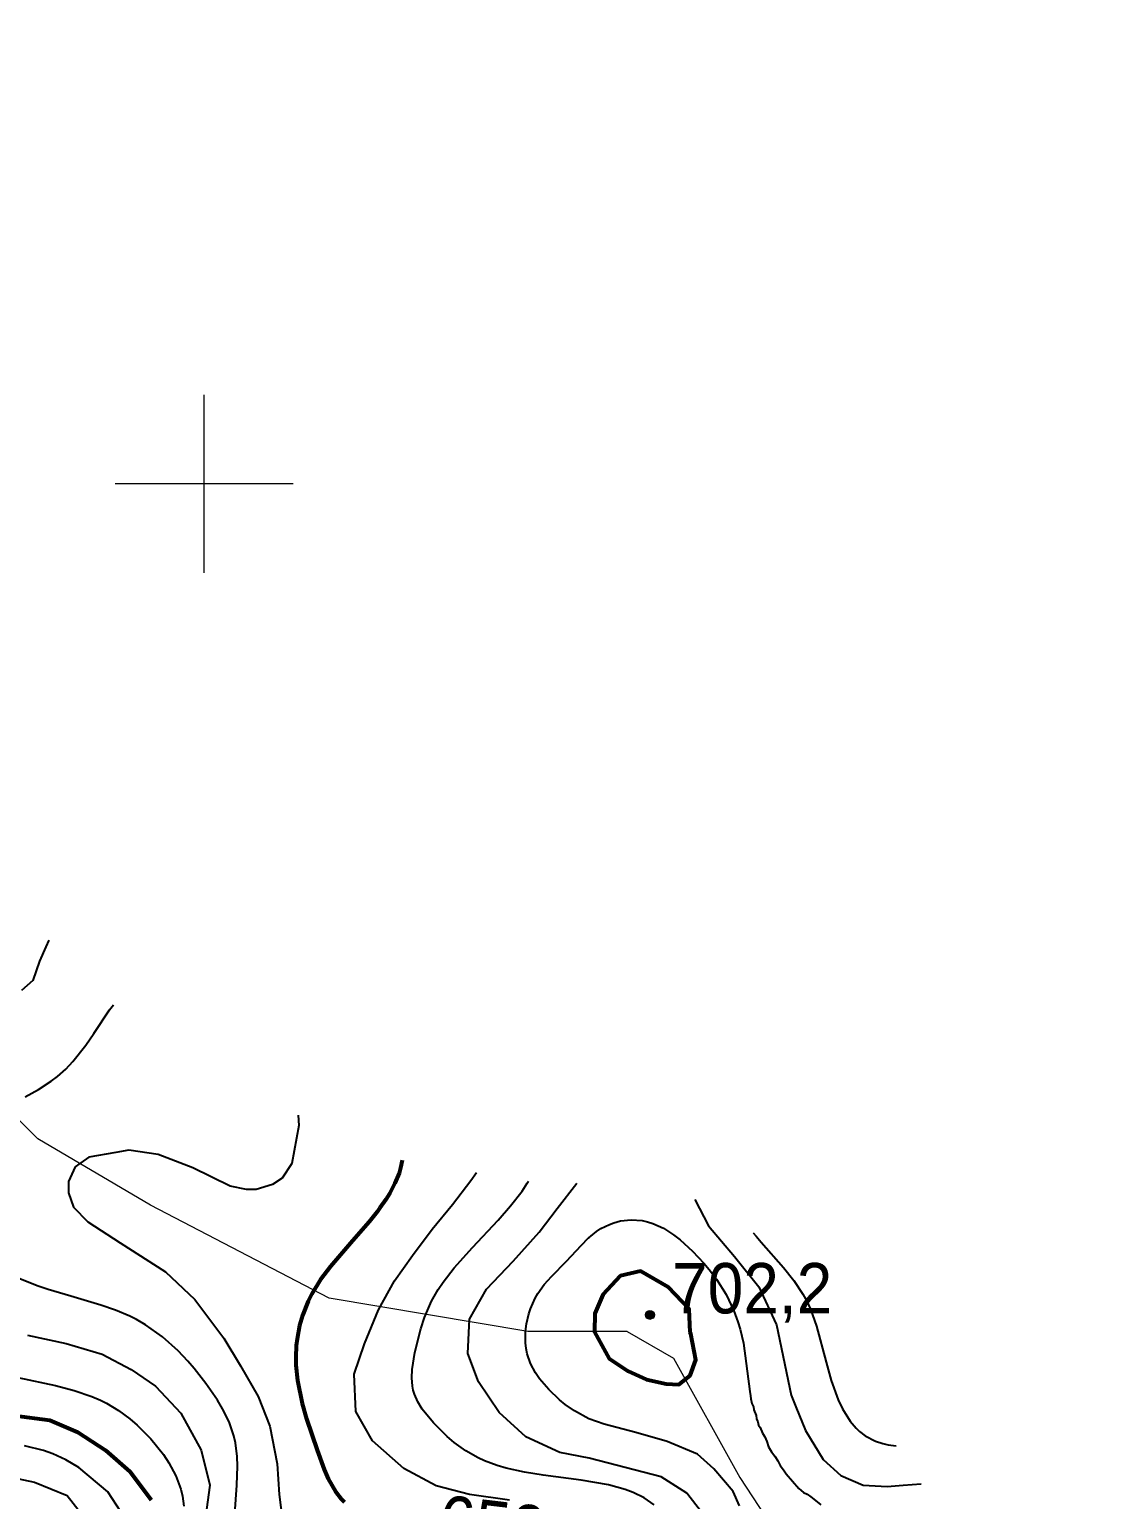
# Model space of a CAD drawing. Header units: metres. Extents: x 545098 to 555652, y 1854398 to 1862642.
# Drawn here: x 550941.1 to 551303.8, y 1859657.3 to 1860153.3 of the extents above; entities that cross this region are included whole.
import ezdxf
from ezdxf.enums import TextEntityAlignment as Align

# ---------------------------------------------------------------- set-up
doc = ezdxf.new("R2010")
doc.units = ezdxf.units.M
doc.header["$LTSCALE"] = 6.8
for name, color, linetype, lineweight in [('1', 7, 'Continuous', 25), ('2', 7, 'Continuous', 53), ('5', 7, 'Continuous', 13), ('52', 7, 'Continuous', 13), ('60', 7, 'Continuous', 13)]:
    doc.layers.add(name, color=color, linetype=linetype, lineweight=lineweight)
doc.layers.add('4', color=7, linetype='Continuous')

msp = doc.modelspace()

# ---------------------------------------------------------------- hatches: boundary and pattern name
at = {"layer": '5'}
msp.add_hatch(color=256, dxfattribs=at).paths.add_polyline_path([(551151.92, 1859719.63, 1), (551148.92, 1859719.63, 1)])

# ---------------------------------------------------------------- linework, layer by layer
at = {"layer": '1'}
for points in [[(550947.64, 1859846.1), (550946.64, 1859843.86), (550944.46, 1859838.95), (550942.27, 1859832.4), (550938.45, 1859829.12)], [(550939.66, 1859793.17), (550944.18, 1859795.68), (550948.46, 1859798.47), (550950.5, 1859800.02), (550953.41, 1859802.59), (550955.74, 1859805.07), (550960.05, 1859810.59), (550962.75, 1859814.54), (550968.07, 1859822.52), (550969.39, 1859824.29)], [(551031.72, 1859787.06), (551031.98, 1859783.58), (551029.57, 1859770.69), (551026.3, 1859765.78), (551023.03, 1859763.59), (551017.57, 1859761.96), (551014.3, 1859761.96), (551008.84, 1859763.05), (550996.23, 1859769.29), (550984.47, 1859773.73), (550974.57, 1859775.19), (550970.21, 1859774.42), (550961.08, 1859772.8), (550956.46, 1859769.6), (550954.28, 1859764.69), (550954.28, 1859760.86), (550955.92, 1859755.95), (550960.83, 1859751.04), (550971.74, 1859743.94), (550987.02, 1859734.11), (550996.84, 1859724.83), (551006.65, 1859711.81), (551012.27, 1859702.45), (551018.24, 1859692.07), (551022.23, 1859682.08), (551024.64, 1859669.35), (551025.35, 1859659.07), (551026.96, 1859646.77)], [(551103.04, 1859657.1), (551089.55, 1859659.09), (551078.3, 1859661.99), (551067.44, 1859667.83), (551056.8, 1859677.11), (551051.22, 1859687), (551050.64, 1859699.64), (551054.09, 1859709.89), (551058.89, 1859721.37), (551064.22, 1859731.1), (551070.34, 1859739.64), (551076.94, 1859748.57), (551083.83, 1859756.88), (551090, 1859765), (551091.87, 1859767.64)], [(551151.88, 1859655.6), (551148.5, 1859657.89), (551144.76, 1859659.71), (551142.1, 1859660.71), (551136.41, 1859662.28), (551127.24, 1859663.89), (551114.45, 1859665.56), (551108.08, 1859666.59), (551101.89, 1859667.96), (551098.91, 1859668.84), (551094.6, 1859670.45), (551092.43, 1859671.46), (551088.29, 1859673.81), (551084.41, 1859676.57), (551081.96, 1859678.62), (551077.35, 1859683.19), (551073.63, 1859687.82), (551072.12, 1859690.31), (551070.98, 1859692.91), (551070.58, 1859694.26), (551070.31, 1859695.61), (551070.09, 1859698.39), (551070.21, 1859701.23), (551071.14, 1859706.98), (551073.13, 1859714.97), (551074.41, 1859718.8), (551076.78, 1859724.26), (551079, 1859728.19), (551080.67, 1859730.7), (551084.36, 1859735.51), (551090.52, 1859742.42), (551099.19, 1859751.62), (551103.41, 1859756.44), (551107.27, 1859761.43), (551109.05, 1859764.02), (551109.46, 1859764.7)], [(551174.26, 1859634.11), (551171.55, 1859644.39), (551167.77, 1859653.04), (551162.9, 1859659.54), (551154.26, 1859664.95), (551129.94, 1859671.27), (551119.99, 1859673.16), (551108.55, 1859678.5), (551099.54, 1859686.69), (551092.61, 1859697.07), (551089, 1859706.56), (551089.51, 1859718.16), (551095.33, 1859728.27), (551104.32, 1859737.8), (551113.07, 1859747.52), (551119.14, 1859755.52), (551125.81, 1859764.04)], [(551165.55, 1859758.61), (551170.17, 1859749.66), (551179.01, 1859739.31), (551187.2, 1859729.09), (551193.14, 1859716.25), (551198.04, 1859692.53), (551199.64, 1859688.63), (551202.91, 1859680.63), (551208.85, 1859670.9), (551214.8, 1859665.49), (551222.37, 1859662.24), (551230.48, 1859661.7), (551235.88, 1859662.24), (551241.93, 1859662.62)], [(551129.82, 1859684.6), (551124.92, 1859687.26), (551121.84, 1859689.42), (551119.88, 1859691), (551116.27, 1859694.42), (551113.14, 1859698.11), (551111.8, 1859700.07), (551110.15, 1859703.18), (551109, 1859706.53), (551108.63, 1859708.31), (551108.42, 1859710.16), (551108.44, 1859714), (551108.77, 1859716.61), (551109.56, 1859720.04), (551110.11, 1859721.7), (551111.68, 1859725.23), (551112.63, 1859726.86), (551114.79, 1859729.84), (551117.2, 1859732.58), (551122.28, 1859737.78), (551127.18, 1859743.09), (551129.72, 1859745.58), (551129.92, 1859745.74), (551130.45, 1859746.17), (551132.45, 1859747.78), (551133.91, 1859748.74), (551136.73, 1859750.15), (551138.22, 1859750.69), (551140.54, 1859751.31), (551144.13, 1859751.72), (551147.8, 1859751.47), (551149.62, 1859751.08), (551151.43, 1859750.5), (551154.97, 1859748.84), (551158.39, 1859746.64), (551160.6, 1859744.94), (551164.79, 1859741.16), (551168.64, 1859737.09), (551170.42, 1859734.97), (551172.89, 1859731.68), (551176.11, 1859726.49), (551178.69, 1859721.02), (551180.06, 1859717.31), (551180.82, 1859714.85), (551181.97, 1859710.04), (551184.14, 1859693.82), (551184.32, 1859692.38), (551184.45, 1859691.29), (551184.83, 1859689.69), (551185.33, 1859688.65), (551185.33, 1859688.63), (551185.46, 1859687.57), (551186.25, 1859685.65), (551186.38, 1859684.56), (551186.87, 1859683.52), (551187.01, 1859682.44), (551187.66, 1859681.6), (551188.45, 1859679.68), (551189.14, 1859678.49), (551189.89, 1859676.93), (551190.47, 1859675.17), (551191.41, 1859673.45), (551192.52, 1859671.93), (551193.62, 1859670.42), (551194.36, 1859668.86), (551195.47, 1859667.34), (551196.37, 1859665.99), (551200.65, 1859661.01), (551202.27, 1859659.75), (551203.44, 1859659.16), (551204.66, 1859658.21), (551205.68, 1859657.42), (551208.11, 1859655.51)], [(551185.28, 1859747.3), (551186.24, 1859746.17), (551187.96, 1859744.14), (551195.52, 1859735.58), (551198.98, 1859731.2), (551202, 1859726.64), (551203.31, 1859724.26), (551204.56, 1859721.54), (551206.61, 1859715.84), (551209.84, 1859703.71), (551211.61, 1859697.46), (551213.94, 1859691.03), (551215.37, 1859687.99), (551217.96, 1859683.81), (551220.02, 1859681.38), (551221.16, 1859680.3), (551223.03, 1859678.88), (551226.5, 1859677.07), (551229.04, 1859676.21), (551230.8, 1859675.79), (551233.53, 1859675.41)], [(551010.18, 1859649.26), (551011.04, 1859662.19), (551011.3, 1859668.65), (551011.2, 1859671.82), (551010.62, 1859676.47), (551010.05, 1859678.87), (551008.41, 1859683.51), (551006.2, 1859687.99), (551004.48, 1859690.88), (551000.62, 1859696.47), (550996.62, 1859701.55), (550994.51, 1859703.98), (550991.21, 1859707.46), (550985.92, 1859712.22), (550980.23, 1859716.31), (550977.22, 1859718.06), (550974.91, 1859719.23), (550970.14, 1859721.25), (550965.21, 1859722.96), (550955.06, 1859725.92), (550947.41, 1859728.19), (550943.64, 1859729.48), (550937.88, 1859731.83)], [(550940.4, 1859712.82), (550953.45, 1859710.03), (550965.65, 1859706.38), (550975.35, 1859701.26), (550983.63, 1859695.54), (550992.11, 1859686.43), (550998.96, 1859674.02), (551001.9, 1859662.2), (551000.42, 1859651.55)], [(550937.19, 1859698.46), (550949.87, 1859695.76), (550956.11, 1859694.17), (550962.13, 1859692.13), (550965.03, 1859690.87), (550967.12, 1859689.81), (550971.16, 1859687.36), (550974.99, 1859684.53), (550977.42, 1859682.44), (550982, 1859677.84), (550986.25, 1859672.57), (550988.11, 1859669.77), (550990.46, 1859665.39), (550992.14, 1859660.85), (550992.69, 1859658.53), (550993.12, 1859655.08)], [(551180.68, 1859655.16), (551178.49, 1859660.07), (551171.95, 1859667.72), (551166.49, 1859672.63), (551156.2, 1859676.95), (551145.64, 1859679.96), (551134.95, 1859682.73), (551129.82, 1859684.6)], [(550971.87, 1859653.15), (550967.54, 1859659.89), (550957.75, 1859668.11), (550953.41, 1859670.79), (550948.94, 1859672.8), (550945.85, 1859673.85), (550939.44, 1859675.41)], [(550929.42, 1859666.02), (550942.8, 1859663.16), (550953.8, 1859658.73), (550960.64, 1859649.95)]]:
    msp.add_lwpolyline(points, dxfattribs=at)
at = {"layer": '2'}
for points in [[(551066.88, 1859771.81), (551066.31, 1859769.26), (551065.77, 1859767.49), (551064.38, 1859764.05), (551062.64, 1859760.73), (551061.32, 1859758.58), (551059.33, 1859755.75), (551058.41, 1859754.45), (551055.73, 1859751.07), (551050.08, 1859744.59), (551042.65, 1859736.01), (551039.3, 1859731.52), (551036.37, 1859726.77), (551035.1, 1859724.26), (551033.2, 1859719.43), (551032.24, 1859716.08), (551031.36, 1859711.54), (551031.09, 1859709.26), (551030.91, 1859705.32), (551030.97, 1859702.72), (551031.49, 1859697.52), (551033.08, 1859689.74), (551034.56, 1859684.53), (551038.1, 1859673.95), (551040.51, 1859667.44), (551041.88, 1859664.33), (551044.31, 1859660.05), (551046.26, 1859657.57), (551047.36, 1859656.47)], [(550935.88, 1859685.71), (550947.94, 1859684.08), (550957.4, 1859680.11), (550966.69, 1859673.97), (550974.94, 1859666.75), (550982.18, 1859657.27)]]:
    msp.add_lwpolyline(points, dxfattribs=at)
msp.add_lwpolyline([(551164.04, 1859713.79), (551163.63, 1859721.55), (551156.63, 1859728.94), (551147.19, 1859734.43), (551140.54, 1859732.76), (551134.58, 1859726.36), (551131.81, 1859720.14), (551131.71, 1859713.92), (551136.66, 1859704.89), (551143.06, 1859700.64), (551149.29, 1859697.87), (551155.9, 1859696.32), (551160.19, 1859696.2), (551164.01, 1859699.13), (551165.92, 1859704.5), (551164.21, 1859713.28)], close=True, dxfattribs=at)
at = {"layer": '5'}
msp.add_circle((551150.42, 1859719.63), 1.5, dxfattribs=at)
at = {"layer": '52'}
for points in [[(551142.76, 1859714.04), (551109.25, 1859714.04), (551042.22, 1859725.24), (550981.9, 1859756.61), (550943.92, 1859779.02), (550890.31, 1859832.79), (550847.86, 1859873.12), (550760.03, 1859953.36), (550719.54, 1859985.29), (550695.38, 1860000), (550649.54, 1860017.07), (550581.88, 1860032.39), (550542.6, 1860036.77), (550509.86, 1860043.34), (550474.94, 1860069.61), (550453.69, 1860094.51), (550410.1, 1860124.99), (550325.3, 1860151.89), (550322.5, 1860153.32)], [(551142.76, 1859714.04), (551158.4, 1859705.08), (551180.74, 1859664.74), (551236.59, 1859579.6), (551256.69, 1859545.99), (551303.82, 1859517.3)]]:
    msp.add_lwpolyline(points, dxfattribs=at)
at = {"layer": '60'}
for p, q in [((551000, 1859970), (551000, 1860030)), ((551030, 1860000), (550970, 1860000))]:
    msp.add_line(p, q, dxfattribs=at)

# ---------------------------------------------------------------- texts
at = {"layer": '4', "width": 0.95}
msp.add_text('650', height=17, rotation=353.231, dxfattribs=at).set_placement((551096.15, 1859640.03), align=Align.CENTER)
at = {"layer": '5', "width": 0.95}
msp.add_text('702,2', height=17, dxfattribs=at).set_placement((551184.92, 1859720.13), align=Align.CENTER)

doc.saveas('drawing.dxf')
